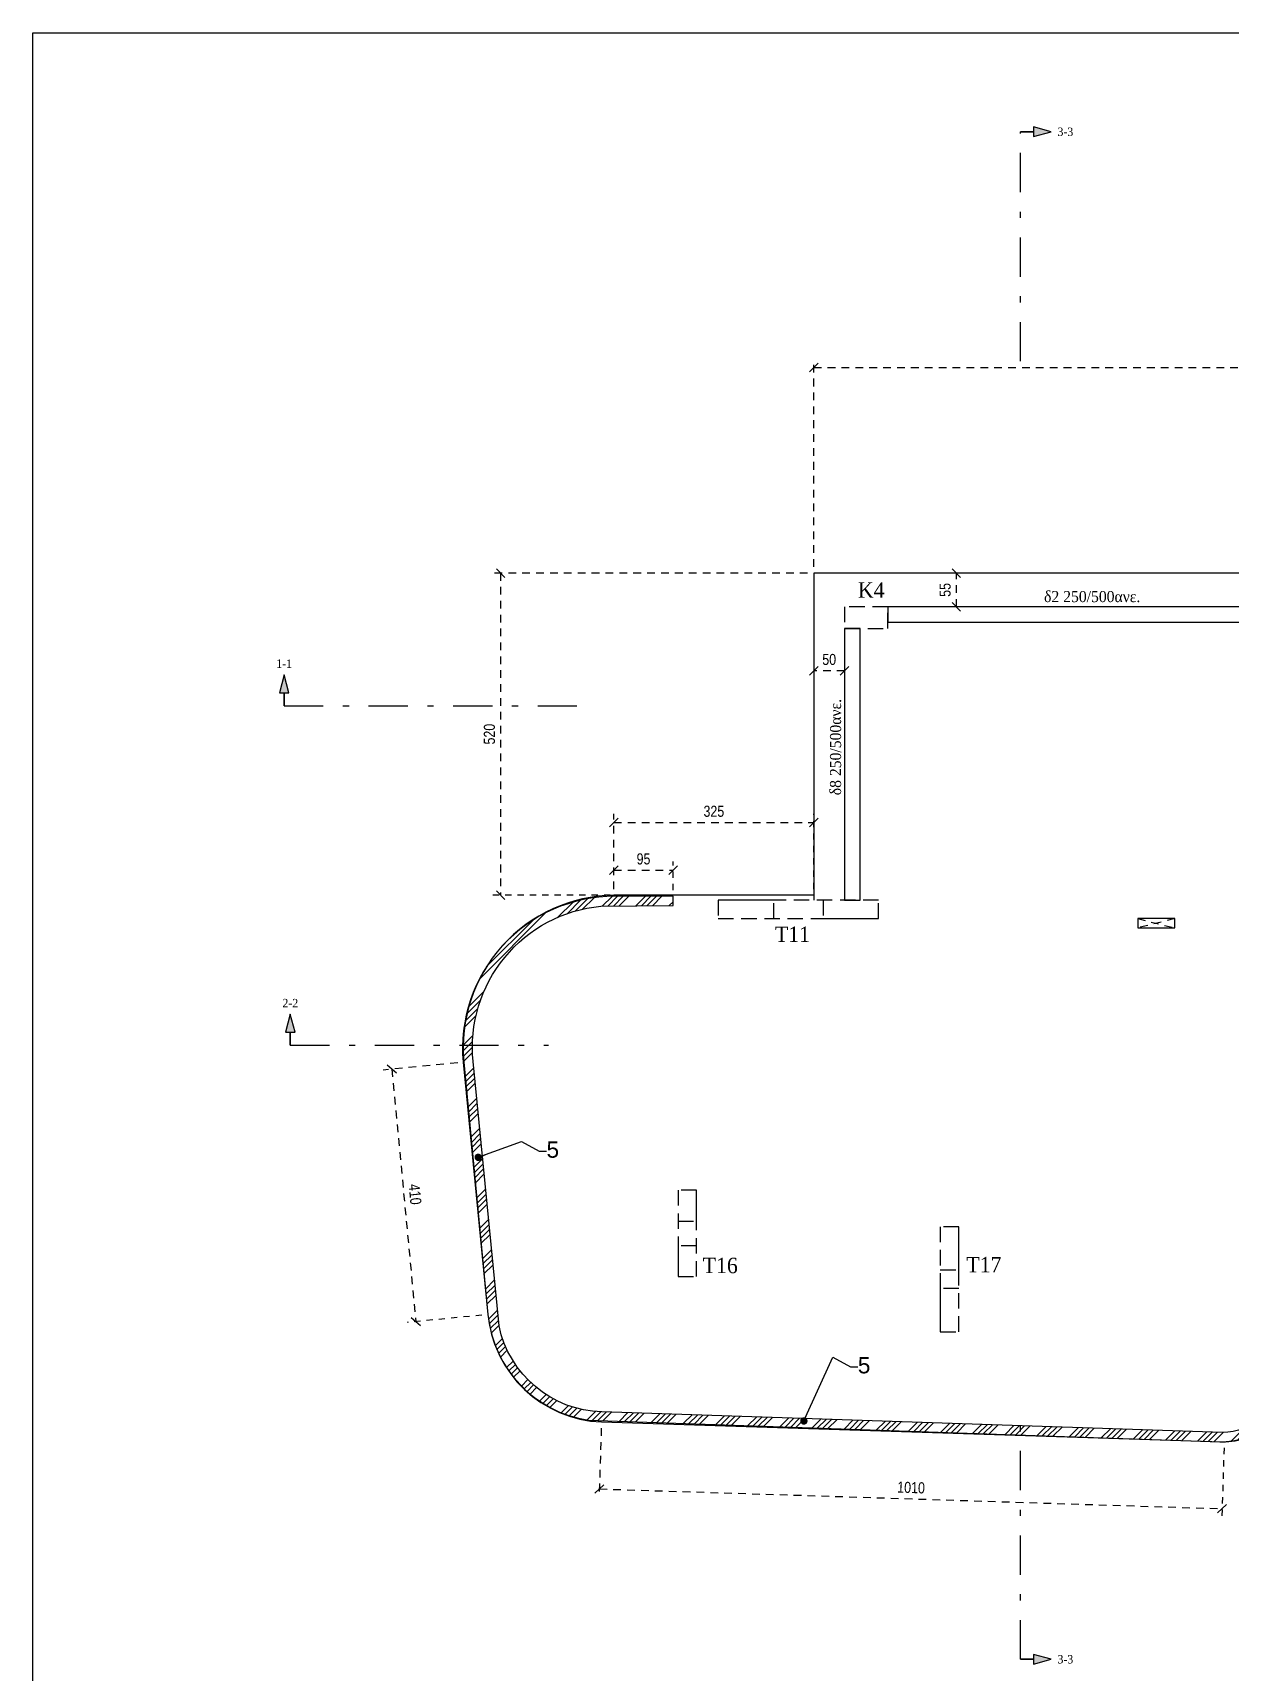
# Model space of a CAD drawing. Header units: millimetres. Extents: x -2171 to 1563, y -1758 to -1505.
# Drawn here: x -751.53 to -732.12, y -1616.81 to -1590.25 of the extents above; entities that cross this region are included whole.
import ezdxf
from ezdxf.enums import TextEntityAlignment as Align

# ---------------------------------------------------------------- set-up
doc = ezdxf.new("R2010")
doc.units = ezdxf.units.MM
doc.header["$PDMODE"] = 32
for name, pattern in [('DASHDOT', [25.399999999999995, 12.7, -6.349999999999999, 0, -6.349999999999999]), ('DASHED2', [0.375, 0.25, -0.125]), ('HIDDEN', [0.375, 0.25, -0.125]), ('HIDDEN2', [0.1875, 0.125, -0.0625])]:
    doc.linetypes.add(name, pattern=pattern)
doc.layers.get('Defpoints').update_dxf_attribs({"color": 6})
for name, color, linetype in [('-S-AKSONES', 50, 'DASHDOT'), ('-S_TEXT', 3, 'Continuous'), ('AM_5', 7, 'Continuous'), ('DIASTASEIS', 7, 'Continuous'), ('Geo_Beam', 7, 'Continuous'), ('Geo_Col', 7, 'Continuous'), ('Geo_Lines', 7, 'Continuous'), ('Geo_Lines_3', 7, 'Continuous'), ('Sect_Line_Symbol', 7, 'Continuous'), ('STITHAIO', 94, 'Continuous'), ('Text_Beam', 7, 'Continuous'), ('Text_Col_-1', 7, 'Continuous')]:
    doc.layers.add(name, color=color, linetype=linetype)
doc.styles.add('1-100', font='arial.ttf', dxfattribs={"width": 0.8})
doc.styles.add('ag', font='arial.ttf', dxfattribs={"height": 0.25})
doc.styles.add('S1TmsNwRmn1088_b_934_161', font='times.ttf', dxfattribs={"width": 0.93362935265248, "height": 0.10875})
doc.styles.add('S1TmsNwRmn11_b_934_161', font='times.ttf', dxfattribs={"width": 0.93362935265248, "height": 0.0010875})
doc.styles.add('S1TmsNwRmn1359_b_934_161', font='times.ttf', dxfattribs={"width": 0.93362935265248, "height": 0.1359375})
doc.dimstyles.new('CHRISTOFOROS', dxfattribs={"dimscale": 0.2, "dimtxt": 0.25, "dimasz": 0.6, "dimexe": 0, "dimexo": 0, "dimgap": 0, "dimtad": 0, "dimdec": 0, "dimlfac": 100, "dimzin": 0, "dimdsep": 46, "dimtxsty": 'ag', "dimblk": 'ARCHTICK', "dimcen": 0, "dimclrd": 256, "dimclre": 256, "dimclrt": 1, "dimaunit": 1, "dimadec": 0, "dimazin": 0, "dimtfac": 1, "dimtdec": 0, "dimtofl": 0, "dimtmove": 0, "dimatfit": 3, "dimfxl": 1, "dimtolj": 1, "dimtzin": 0, "dimlwd": -1, "dimlwe": -1, "dimarcsym": 0})
doc.dimstyles.new('Copy of 1-100', dxfattribs={"dimtxt": 0.18, "dimasz": 0.14, "dimexe": 0.14, "dimexo": 0.1, "dimgap": 0.09, "dimtad": 1, "dimdec": 0, "dimlfac": 100, "dimrnd": 5, "dimzin": 5, "dimdsep": 46, "dimtxsty": '1-100', "dimblk": 'OBLIQUE', "dimcen": 0.09, "dimclrd": 1, "dimclre": 1, "dimclrt": 2, "dimadec": 0, "dimazin": 0, "dimtfac": 1, "dimtdec": 0, "dimtix": 1, "dimtmove": 2, "dimatfit": 3, "dimfxl": 5, "dimfxlon": 1, "dimtolj": 1, "dimtzin": 5, "dimarcsym": 0})

# ---------------------------------------------------------------- blocks, each defined once
blk = doc.blocks.new('_Oblique')
at = {"color": 0, "linetype": 'ByBlock', "lineweight": -2}
blk.add_line((-0.5, -0.5), (0.5, 0.5), dxfattribs=at)
blk = doc.blocks.new('*D1173')
at = {"layer": 'Defpoints', "color": 0, "ltscale": 0.5, "transparency": 16777216}
for p in [(-738.868441789767, -1600.513241139537), (-738.868441789767, -1600.586639929825), (-738.3683953643394, -1600.513241614676)]:
    blk.add_point(p, dxfattribs=at)
at = {"layer": 'DIASTASEIS', "color": 1, "linetype": 'HIDDEN2', "lineweight": -2, "ltscale": 0.5, "transparency": 16777216}
blk.add_line((-738.868441789767, -1600.586639929825), (-738.868441789767, -1600.726639929825), dxfattribs=at)
at = {"layer": 'DIASTASEIS', "color": 1, "linetype": 'DASHED2', "lineweight": -2, "ltscale": 0.5, "transparency": 16777216}
blk.add_line((-738.3683953643394, -1600.586639929825), (-738.868441789767, -1600.586639929825), dxfattribs=at)
at = {"layer": 'DIASTASEIS', "color": 1, "linetype": 'HIDDEN', "lineweight": -2, "ltscale": 0.5, "transparency": 16777216}
blk.add_line((-738.3683953643394, -1600.586639929825), (-738.3683953643394, -1600.726639929825), dxfattribs=at)
at = {"layer": 'DIASTASEIS', "color": 1, "lineweight": -2, "ltscale": 0.5, "transparency": 16777216, "xscale": 0.14, "yscale": 0.14, "zscale": 0.14, "rotation": 180}
blk.add_blockref('_Oblique', (-738.868441789767, -1600.586639929825), dxfattribs=at)
at = {"layer": 'DIASTASEIS', "color": 1, "lineweight": -2, "ltscale": 0.5, "transparency": 16777216, "xscale": 0.14, "yscale": 0.14, "zscale": 0.14}
blk.add_blockref('_Oblique', (-738.3683953643394, -1600.586639929825), dxfattribs=at)
at = {"layer": 'DIASTASEIS', "color": 2, "ltscale": 0.5, "transparency": 16777216, "insert": (-738.6184185770531, -1600.404736792034), "char_height": 0.18, "attachment_point": 5, "style": '1-100'}
blk.add_mtext('\\A1;50', dxfattribs=at)
blk = doc.blocks.new('*D1174')
at = {"layer": 'Defpoints', "color": 0, "ltscale": 0.5, "transparency": 16777216}
for p in [(-736.5578137775178, -1599.003652264621), (-736.4423635414279, -1599.003652264621), (-736.4423635414279, -1599.550920947698)]:
    blk.add_point(p, dxfattribs=at)
at = {"layer": 'DIASTASEIS', "color": 1, "linetype": 'HIDDEN2', "lineweight": -2, "ltscale": 0.5, "transparency": 16777216}
blk.add_line((-736.542363541428, -1599.003652264621), (-736.6978137775178, -1599.003652264621), dxfattribs=at)
at = {"layer": 'DIASTASEIS', "color": 1, "linetype": 'DASHED2', "lineweight": -2, "ltscale": 0.5, "transparency": 16777216}
blk.add_line((-736.5578137775178, -1599.550920947698), (-736.5578137775178, -1599.003652264621), dxfattribs=at)
at = {"layer": 'DIASTASEIS', "color": 1, "linetype": 'HIDDEN', "lineweight": -2, "ltscale": 0.5, "transparency": 16777216}
blk.add_line((-736.542363541428, -1599.550920947698), (-736.6978137775178, -1599.550920947698), dxfattribs=at)
at = {"layer": 'DIASTASEIS', "color": 1, "lineweight": -2, "ltscale": 0.5, "transparency": 16777216, "xscale": 0.14, "yscale": 0.14, "zscale": 0.14}
for p, rotation in [((-736.5578137775178, -1599.003652264621), 90), ((-736.5578137775178, -1599.550920947698), 270)]:
    blk.add_blockref('_Oblique', p, dxfattribs=dict(at, rotation=rotation))
at = {"layer": 'DIASTASEIS', "color": 2, "ltscale": 0.5, "transparency": 16777216, "insert": (-736.7393485660584, -1599.277286606159), "char_height": 0.18, "attachment_point": 5, "rotation": 90, "style": '1-100'}
blk.add_mtext('\\A1;55', dxfattribs=at)
blk = doc.blocks.new('*D1179')
at = {"layer": 'Defpoints', "color": 0, "ltscale": 0.5, "transparency": 16777216}
for p in [(-722.0184760263261, -1595.671933116478), (-738.8684403553727, -1599.00365226462), (-722.0184760263261, -1599.00365226462)]:
    blk.add_point(p, dxfattribs=at)
at = {"layer": 'DIASTASEIS', "color": 1, "linetype": 'HIDDEN', "lineweight": -2, "ltscale": 0.5, "transparency": 16777216}
blk.add_line((-738.8684403553727, -1598.90365226462), (-738.8684403553727, -1595.531933116478), dxfattribs=at)
at = {"layer": 'DIASTASEIS', "color": 1, "linetype": 'DASHED2', "lineweight": -2, "ltscale": 0.5, "transparency": 16777216}
blk.add_line((-738.8684403553727, -1595.671933116478), (-722.0184760263261, -1595.671933116478), dxfattribs=at)
at = {"layer": 'DIASTASEIS', "color": 1, "linetype": 'HIDDEN2', "lineweight": -2, "ltscale": 0.5, "transparency": 16777216}
blk.add_line((-722.0184760263261, -1598.90365226462), (-722.0184760263261, -1595.531933116478), dxfattribs=at)
at = {"layer": 'DIASTASEIS', "color": 1, "lineweight": -2, "ltscale": 0.5, "transparency": 16777216, "xscale": 0.14, "yscale": 0.14, "zscale": 0.14, "rotation": 180}
blk.add_blockref('_Oblique', (-738.8684403553727, -1595.671933116478), dxfattribs=at)
at = {"layer": 'DIASTASEIS', "color": 1, "lineweight": -2, "ltscale": 0.5, "transparency": 16777216, "xscale": 0.14, "yscale": 0.14, "zscale": 0.14}
blk.add_blockref('_Oblique', (-722.0184760263261, -1595.671933116478), dxfattribs=at)
at = {"layer": 'DIASTASEIS', "color": 2, "ltscale": 0.5, "transparency": 16777216, "insert": (-730.4434581908495, -1595.490029978688), "char_height": 0.18, "attachment_point": 5, "style": '1-100'}
blk.add_mtext('\\A1;1685', dxfattribs=at)
blk = doc.blocks.new('*D1181')
at = {"layer": 'Defpoints', "color": 0, "ltscale": 0.5, "transparency": 16777216}
for p in [(-738.8684403553729, -1599.003652264621), (-743.9433474271216, -1604.223653240037), (-738.8684453817941, -1604.223653240037)]:
    blk.add_point(p, dxfattribs=at)
at = {"layer": 'DIASTASEIS', "color": 1, "linetype": 'HIDDEN', "lineweight": -2, "ltscale": 0.5, "transparency": 16777216}
blk.add_line((-738.9684403553729, -1599.003652264621), (-744.0833474271215, -1599.003652264621), dxfattribs=at)
at = {"layer": 'DIASTASEIS', "color": 1, "linetype": 'DASHED2', "lineweight": -2, "ltscale": 0.5, "transparency": 16777216}
blk.add_line((-743.9433474271216, -1599.003652264621), (-743.9433474271216, -1604.223653240037), dxfattribs=at)
at = {"layer": 'DIASTASEIS', "color": 1, "linetype": 'HIDDEN2', "lineweight": -2, "ltscale": 0.5, "transparency": 16777216}
blk.add_line((-738.9684453817941, -1604.223653240037), (-744.0833474271215, -1604.223653240037), dxfattribs=at)
at = {"layer": 'DIASTASEIS', "color": 1, "lineweight": -2, "ltscale": 0.5, "transparency": 16777216, "xscale": 0.14, "yscale": 0.14, "zscale": 0.14}
for p, rotation in [((-743.9433474271216, -1599.003652264621), 90), ((-743.9433474271216, -1604.223653240037), 270)]:
    blk.add_blockref('_Oblique', p, dxfattribs=dict(at, rotation=rotation))
at = {"layer": 'DIASTASEIS', "color": 2, "ltscale": 0.5, "transparency": 16777216, "insert": (-744.1252505649118, -1601.613652752328), "char_height": 0.18, "attachment_point": 5, "rotation": 90, "style": '1-100'}
blk.add_mtext('\\A1;520', dxfattribs=at)
blk = doc.blocks.new('*D1172')
at = {"layer": 'Defpoints', "color": 0, "ltscale": 0.5, "transparency": 16777216}
for p in [(-738.8684453817939, -1603.046867626544), (-742.1074599680655, -1604.224024870575), (-738.8684453817939, -1604.223653240036)]:
    blk.add_point(p, dxfattribs=at)
at = {"layer": 'DIASTASEIS', "color": 1, "linetype": 'HIDDEN', "lineweight": -2, "ltscale": 0.5, "transparency": 16777216}
blk.add_line((-742.1074599680655, -1604.124024870575), (-742.1074599680655, -1602.906867626544), dxfattribs=at)
at = {"layer": 'DIASTASEIS', "color": 1, "linetype": 'DASHED2', "lineweight": -2, "ltscale": 0.5, "transparency": 16777216}
blk.add_line((-742.1074599680655, -1603.046867626544), (-738.8684453817939, -1603.046867626544), dxfattribs=at)
at = {"layer": 'DIASTASEIS', "color": 1, "linetype": 'HIDDEN2', "lineweight": -2, "ltscale": 0.5, "transparency": 16777216}
blk.add_line((-738.8684453817939, -1604.123653240036), (-738.8684453817939, -1602.906867626544), dxfattribs=at)
at = {"layer": 'DIASTASEIS', "color": 1, "lineweight": -2, "ltscale": 0.5, "transparency": 16777216, "xscale": 0.14, "yscale": 0.14, "zscale": 0.14, "rotation": 180}
blk.add_blockref('_Oblique', (-742.1074599680655, -1603.046867626544), dxfattribs=at)
at = {"layer": 'DIASTASEIS', "color": 1, "lineweight": -2, "ltscale": 0.5, "transparency": 16777216, "xscale": 0.14, "yscale": 0.14, "zscale": 0.14}
blk.add_blockref('_Oblique', (-738.8684453817939, -1603.046867626544), dxfattribs=at)
at = {"layer": 'DIASTASEIS', "color": 2, "ltscale": 0.5, "transparency": 16777216, "insert": (-740.4879526749297, -1602.864903097213), "char_height": 0.18, "attachment_point": 5, "style": '1-100'}
blk.add_mtext('\\A1;325', dxfattribs=at)
blk = doc.blocks.new('*D1182')
at = {"layer": 'Defpoints', "color": 0, "ltscale": 0.5, "transparency": 16777216}
for p in [(-744.5398942922031, -1606.931018033709), (-744.1488797246286, -1611.020067829117), (-745.3171511921925, -1611.131783554176)]:
    blk.add_point(p, dxfattribs=at)
at = {"layer": 'DIASTASEIS', "color": 1, "linetype": 'HIDDEN', "lineweight": -2, "ltscale": 0.5, "transparency": 16777216}
blk.add_line((-744.6394401989318, -1606.940537091099), (-745.847530029187, -1607.056060439115), dxfattribs=at)
at = {"layer": 'DIASTASEIS', "color": 1, "linetype": 'DASHED2', "lineweight": -2, "ltscale": 0.5, "transparency": 16777216}
blk.add_line((-745.7081657597671, -1607.042733758769), (-745.3171511921925, -1611.131783554176), dxfattribs=at)
at = {"layer": 'DIASTASEIS', "color": 1, "linetype": 'HIDDEN2', "lineweight": -2, "ltscale": 0.5, "transparency": 16777216}
blk.add_line((-744.2484256313571, -1611.029586886507), (-745.4565154616124, -1611.145110234523), dxfattribs=at)
at = {"layer": 'DIASTASEIS', "color": 1, "lineweight": -2, "ltscale": 0.5, "transparency": 16777216, "xscale": 0.14, "yscale": 0.14, "zscale": 0.14}
for p, rotation in [((-745.7081657597671, -1607.042733758769), 95.46228860125915), ((-745.3171511921925, -1611.131783554176), 275.4622886012592)]:
    blk.add_blockref('_Oblique', p, dxfattribs=dict(at, rotation=rotation))
at = {"layer": 'DIASTASEIS', "color": 2, "ltscale": 0.5, "transparency": 16777216, "insert": (-745.3315813480992, -1609.069943192392), "char_height": 0.18, "attachment_point": 5, "rotation": 275.46228860125916, "style": '1-100'}
blk.add_mtext('\\A1;410', dxfattribs=at)
blk = doc.blocks.new('*D1183')
at = {"layer": 'Defpoints', "color": 0, "ltscale": 0.5, "transparency": 16777216}
for p in [(-742.3088671706302, -1612.759143650413), (-732.2159373288346, -1613.079788530822), (-732.2503892526496, -1614.164230763407)]:
    blk.add_point(p, dxfattribs=at)
at = {"layer": 'DIASTASEIS', "color": 1, "linetype": 'HIDDEN', "lineweight": -2, "ltscale": 0.5, "transparency": 16777216}
blk.add_line((-742.3120424943138, -1612.859093224296), (-742.3477645476022, -1613.983515286435), dxfattribs=at)
at = {"layer": 'DIASTASEIS', "color": 1, "linetype": 'HIDDEN2', "lineweight": -2, "ltscale": 0.5, "transparency": 16777216}
blk.add_line((-732.2191126525183, -1613.179738104706), (-732.2548347058067, -1614.304160166844), dxfattribs=at)
at = {"layer": 'DIASTASEIS', "color": 1, "linetype": 'DASHED2', "lineweight": -2, "ltscale": 0.5, "transparency": 16777216}
blk.add_line((-742.343319094445, -1613.843585882997), (-732.2503892526496, -1614.164230763407), dxfattribs=at)
at = {"layer": 'DIASTASEIS', "color": 1, "lineweight": -2, "ltscale": 0.5, "transparency": 16777216, "xscale": 0.14, "yscale": 0.14, "zscale": 0.14}
for p, rotation in [((-742.343319094445, -1613.843585882997), 178.1803676764201), ((-732.2503892526496, -1614.164230763407), 358.1803676764201)]:
    blk.add_blockref('_Oblique', p, dxfattribs=dict(at, rotation=rotation))
at = {"layer": 'DIASTASEIS', "color": 2, "ltscale": 0.5, "transparency": 16777216, "insert": (-737.2910781601316, -1613.822096912101), "char_height": 0.18, "attachment_point": 5, "rotation": 358.18036767642013, "style": '1-100'}
blk.add_mtext('\\A1;1010', dxfattribs=at)
blk = doc.blocks.new('_ArchTick')
at = {"color": 0, "linetype": 'ByBlock', "const_width": 0.150000081}
blk.add_lwpolyline([(-0.5000002699998732, -0.5000002699998732), (0.5000002699998732, 0.5000002699998732)], dxfattribs=at)
blk = doc.blocks.new('*D1198')
at = {"layer": 'AM_5', "color": 1, "linetype": 'HIDDEN', "lineweight": -2, "ltscale": 0.5, "transparency": 16777216}
blk.add_line((-742.1074599680655, -1604.124024870575), (-742.1074599680655, -1603.678443900614), dxfattribs=at)
at = {"layer": 'AM_5', "color": 1, "linetype": 'DASHED2', "lineweight": -2, "ltscale": 0.5, "transparency": 16777216}
blk.add_line((-742.1074599680655, -1603.818443900614), (-741.1483958848918, -1603.818443900614), dxfattribs=at)
at = {"layer": 'AM_5', "color": 1, "linetype": 'HIDDEN2', "lineweight": -2, "ltscale": 0.5, "transparency": 16777216}
blk.add_line((-741.1483958848918, -1604.141652098757), (-741.1483958848918, -1603.678443900614), dxfattribs=at)
at = {"layer": 'Defpoints', "color": 0, "ltscale": 0.5, "transparency": 16777216}
for p in [(-741.1483958848918, -1603.818443900614), (-742.1074599680655, -1604.224024870575), (-741.1483958848918, -1604.241652098756)]:
    blk.add_point(p, dxfattribs=at)
at = {"layer": 'AM_5', "color": 1, "lineweight": -2, "ltscale": 0.5, "transparency": 16777216, "xscale": 0.14, "yscale": 0.14, "zscale": 0.14, "rotation": 180}
blk.add_blockref('_Oblique', (-742.1074599680655, -1603.818443900614), dxfattribs=at)
at = {"layer": 'AM_5', "color": 1, "lineweight": -2, "ltscale": 0.5, "transparency": 16777216, "xscale": 0.14, "yscale": 0.14, "zscale": 0.14}
blk.add_blockref('_Oblique', (-741.1483958848918, -1603.818443900614), dxfattribs=at)
at = {"layer": 'AM_5', "color": 2, "ltscale": 0.5, "transparency": 16777216, "insert": (-741.6279279264787, -1603.636540762824), "char_height": 0.18, "attachment_point": 5, "style": '1-100'}
blk.add_mtext('\\A1;95', dxfattribs=at)

msp = doc.modelspace()

# ---------------------------------------------------------------- hatches: boundary and pattern name
at = {"layer": 'Geo_Lines_3', "linetype": 'Continuous', "ltscale": 0.5, "transparency": 33554572}
h = msp.add_hatch(dxfattribs=at)
h.set_pattern_fill('ANSI34', color=9, scale=0.02)
h.set_pattern_definition([(45, (0, 0), (-0.2694076836320746, 0.2694076836320746), []), (45, (0.0898026, 0), (-0.2694076836320746, 0.2694076836320746), []), (45, (0.1796052, 0), (-0.2694076836320746, 0.2694076836320746), []), (45, (0.269408, 0), (-0.2694076836320746, 0.2694076836320746), [])])
edge = h.paths.add_edge_path()
edge.add_line((-741.1483958848918, -1604.241652098756), (-742.0943856658013, -1604.241652098756))
edge.add_arc((-742.0943856658013, -1606.708330398304), 2.466678299547993, 90, 185.1796202903804)
edge.add_line((-744.5509914645666, -1606.931018033647), (-744.1488513438695, -1611.019895651297))
edge.add_arc((-742.241499526728, -1610.832308063288), 1.916554214606977, 185.6169621296675, 261.587268554534)
edge.add_line((-742.5218968644634, -1612.728239863359), (-732.2875137557477, -1613.078528987846))
edge.add_arc((-732.2517472179915, -1612.033539508354), 1.045601385553302, 268.0397199727496, 359.5608390049144)
edge.add_line((-731.2061765464315, -1612.041553760935), (-731.2064009056255, -1611.383822083315))
edge.add_line((-731.2064009056255, -1611.383822083315), (-731.3564009044585, -1611.383873249892))
edge.add_line((-731.3564009044585, -1611.383873249892), (-731.3561765464316, -1612.041553760935))
edge.add_arc((-732.2437171193329, -1612.041856532339), 0.8875406245442325, -90.08669667537981, 0.019545611167416155, ccw=False)
edge.add_line((-732.245060094203, -1612.929396140827), (-742.3059439390798, -1612.597056591934))
edge.add_arc((-742.2478498403673, -1610.838379416244), 1.759636420570355, 191.8128244698735, 268.108045728618, ccw=False)
edge.add_line((-743.9702199629776, -1611.198603642717), (-744.3905305947833, -1606.916739447277))
edge.add_arc((-742.1017026104236, -1606.692066572966), 2.299828568054376, 95.47148598344688, 185.6062314747574, ccw=False)
edge.add_line((-742.3209921115151, -1604.402716543558), (-741.1483959766558, -1604.391652098756))
edge.add_line((-741.1483959766558, -1604.391652098756), (-741.1483958848918, -1604.241652098756))
at = {"layer": 'Sect_Line_Symbol'}
for points in [[(-735.5184759693904, -1591.853652250464), (-735.3082537172772, -1591.853652250464), (-735.3082537172772, -1591.931297963995), (-735.0184759693904, -1591.853652250464), (-735.3082537172772, -1591.776006536934), (-735.3082537172772, -1591.853652250464)], [(-747.45279797291, -1601.153652250464), (-747.45279797291, -1600.943429998351), (-747.3751522593793, -1600.943429998351), (-747.45279797291, -1600.653652250464), (-747.5304436864409, -1600.943429998351), (-747.45279797291, -1600.943429998351)], [(-747.3527979729101, -1606.653652250464), (-747.3527979729101, -1606.443429998351), (-747.2751522593794, -1606.443429998351), (-747.3527979729101, -1606.153652250464), (-747.4304436864408, -1606.443429998351), (-747.3527979729101, -1606.443429998351)], [(-735.5184759693904, -1616.603652250464), (-735.3082537172772, -1616.603652250464), (-735.3082537172772, -1616.681297963995), (-735.0184759693904, -1616.603652250464), (-735.3082537172772, -1616.526006536934), (-735.3082537172772, -1616.603652250464)]]:
    msp.add_hatch(color=2, dxfattribs=at).paths.add_polyline_path(points)

# ---------------------------------------------------------------- linework, layer by layer
at = {"layer": '-S_TEXT', "ltscale": 5}
msp.add_lwpolyline([(-751.5265720107874, -1590.24971776917), (-693.3790795826187, -1590.24971776917), (-693.3790795826187, -1630.294414193922), (-751.5265720107874, -1630.294414193922)], close=True, dxfattribs=at)
at = {"color": 2, "linetype": 'HIDDEN', "ltscale": 0.5}
for p, q in [((-733.6183765627459, -1604.603652315228), (-733.0183765103541, -1604.753444719661)), ((-733.0183765103611, -1604.603652315228), (-733.6183765627383, -1604.753444719663))]:
    msp.add_line(p, q, dxfattribs=at)
at = {"layer": 'Geo_Beam', "color": 94}
for points in [[(-737.6683865589403, -1599.800920947697), (-731.6184759552349, -1599.800920947697), (-731.6184759552349, -1599.550920947697), (-737.6683865589403, -1599.550920947697)], [(-738.1184498718559, -1604.30365226462), (-738.1184498718559, -1599.900920947697), (-738.3683865589403, -1599.900920947697), (-738.368449871856, -1604.30365226462)]]:
    msp.add_lwpolyline(points, close=True, dxfattribs=at)
at = {"layer": 'Geo_Col', "color": 94, "linetype": 'HIDDEN'}
for points in [[(-737.6683865589403, -1599.550920947697), (-738.3683865589403, -1599.550920947697), (-738.3683865589403, -1599.900920947697), (-737.6683865589403, -1599.900920947697)], [(-740.4184402274514, -1604.60365226462), (-737.8184402274514, -1604.60365226462), (-737.8184402274514, -1604.30365226462), (-740.4184402274514, -1604.30365226462)], [(-740.4184402274514, -1604.60365226462), (-739.5184402274515, -1604.60365226462), (-739.5184402274515, -1604.30365226462), (-740.4184402274514, -1604.30365226462)], [(-737.8184402274514, -1604.30365226462), (-738.7184402274513, -1604.30365226462), (-738.7184402274513, -1604.60365226462), (-737.8184402274514, -1604.60365226462)], [(-740.7685239573226, -1610.403652296375), (-740.7685239573226, -1609.003652296375), (-741.0685239573227, -1609.003652296375), (-741.0685239573227, -1610.403652296375)], [(-741.0685239573227, -1609.003652296375), (-741.0685239573227, -1609.503652296375), (-740.7685239573226, -1609.503652296375), (-740.7685239573226, -1609.003652296375)], [(-736.5185627713674, -1611.296582139477), (-736.5185627713674, -1609.596582139477), (-736.8185627713674, -1609.596582139477), (-736.8185627713674, -1611.296582139477)], [(-736.8185627713674, -1609.596582139477), (-736.8185627713674, -1610.296582139477), (-736.5185627713674, -1610.296582139477), (-736.5185627713674, -1609.596582139477)], [(-740.7685239573226, -1610.403652296375), (-740.7685239573226, -1609.903652296375), (-741.0685239573227, -1609.903652296375), (-741.0685239573227, -1610.403652296375)], [(-736.5185627713674, -1611.296582139477), (-736.5185627713674, -1610.596582139477), (-736.8185627713674, -1610.596582139477), (-736.8185627713674, -1611.296582139477)]]:
    msp.add_lwpolyline(points, close=True, dxfattribs=at)
at = {"layer": 'Geo_Lines', "color": 94}
msp.add_lwpolyline([(-710.0100048244034, -1597.218253356957), (-722.0184760263261, -1597.218253359633), (-722.0184760263261, -1599.00365226462), (-738.8684403553727, -1599.00365226462), (-738.8684453913745, -1604.303654150644)], dxfattribs=at)
msp.add_lwpolyline([(-738.8684453817939, -1604.223653240036), (-741.1484418602854, -1604.223651683094), (-741.148441869866, -1604.223278495613), (-742.1074599680655, -1604.224024870575, 0.4386140004702196), (-744.5398942922093, -1606.931018033646), (-744.1488797246286, -1611.020067829117, 0.3754085289092032), (-742.30886717063, -1612.759143650413), (-732.2480804054208, -1613.079277264848, 0.4377610065449681), (-731.2064306721599, -1612.020717071895), (-731.2064186073716, -1611.383913737543), (-730.5184396022446, -1611.383743438027), (-730.5184393854788, -1612.188392288635, 0.4142250604189104), (-729.0529359055834, -1613.653842537384), (-724.6778686772083, -1613.653667274391, 0.4141668554744734), (-722.7182113093845, -1611.694165401104, 5.97052316285e-05), (-722.7182113093845, -1607.767399428505, -0.1156840912299578), (-722.6032118615632, -1607.141027306948, -0.2583824233147089), (-722.3434639558209, -1606.972121936895), (-721.7984904496077, -1606.97213223085), (-721.7985065490172, -1607.824452962003), (-722.2140045436067, -1611.884522754066, 0.4312626657681575), (-720.8214843619264, -1613.496959568166), (-711.050529584812, -1613.990219313433, 0.384868831634654)], format="xyb", dxfattribs=at)
msp.add_lwpolyline([(-733.6183765627388, -1604.753444719661), (-733.0183765103541, -1604.753444719661), (-733.0183765103611, -1604.603652315228), (-733.6183765627459, -1604.603652315228)], close=True, dxfattribs=at)
at = {"layer": 'Sect_Line_Symbol', "color": 2}
for points in [[(-735.5184759693904, -1591.853652250464), (-735.3082537172772, -1591.853652250464), (-735.3082537172772, -1591.931297963995), (-735.0184759693904, -1591.853652250464), (-735.3082537172772, -1591.776006536934), (-735.3082537172772, -1591.853652250464)], [(-747.45279797291, -1601.153652250464), (-747.45279797291, -1600.943429998351), (-747.3751522593793, -1600.943429998351), (-747.45279797291, -1600.653652250464), (-747.5304436864409, -1600.943429998351), (-747.45279797291, -1600.943429998351)], [(-747.3527979729101, -1606.653652250464), (-747.3527979729101, -1606.443429998351), (-747.2751522593794, -1606.443429998351), (-747.3527979729101, -1606.153652250464), (-747.4304436864408, -1606.443429998351), (-747.3527979729101, -1606.443429998351)], [(-735.5184759693904, -1616.603652250464), (-735.3082537172772, -1616.603652250464), (-735.3082537172772, -1616.681297963995), (-735.0184759693904, -1616.603652250464), (-735.3082537172772, -1616.526006536934), (-735.3082537172772, -1616.603652250464)]]:
    msp.add_lwpolyline(points, close=True, dxfattribs=at)
at = {"layer": 'Sect_Line_Symbol', "color": 2, "linetype": 'DASHDOT', "ltscale": 0.05}
for points in [[(-735.5184759693904, -1595.572278412253), (-735.5184759693904, -1591.853652250464)], [(-747.45279797291, -1601.153652250464), (-742.4058720036596, -1601.153652250464)], [(-747.3527979729101, -1606.653652250464), (-743.1675975015386, -1606.653652250464)], [(-735.5184759693904, -1616.603652250464), (-735.5184759693904, -1612.573275470339)]]:
    msp.add_lwpolyline(points, dxfattribs=at)
at = {"layer": 'STITHAIO', "ltscale": 0.5}
msp.add_lwpolyline([(-741.1483958848918, -1604.241652098756), (-742.0943856658013, -1604.241652098756, 0.440946334759135), (-744.5509914645666, -1606.931018033647), (-744.1488513438695, -1611.019895651297, 0.3441826959463277), (-742.5218968644634, -1612.728239863359), (-732.2875137557477, -1613.078528987846, 0.4220109995084501), (-731.2061765464315, -1612.041553760935), (-731.2064009056255, -1611.383822083315), (-731.3564009044585, -1611.383873249892), (-731.3561765464316, -1612.041553760935, -0.414756772083006), (-732.245060094203, -1612.929396140827), (-742.3059439390798, -1612.597056591934, -0.3457691237060003), (-743.9702199629776, -1611.198603642717), (-744.3905305947833, -1606.916739447277, -0.4149025425936014), (-742.3209921115151, -1604.402716543558), (-741.1483959766558, -1604.391652098756)], format="xyb", close=True, dxfattribs=at)

# ---------------------------------------------------------------- texts
at = {"layer": '-S-AKSONES', "color": 3, "linetype": 'Continuous', "char_height": 0.2625, "width": 0.4160931041748498, "attachment_point": 1, "style": 'ag'}
for insert in [(-743.2003565249961, -1608.214414843643), (-738.1548171129793, -1611.708875630254)]:
    msp.add_mtext('5', dxfattribs=dict(at, insert=insert))
at = {"layer": 'Sect_Line_Symbol', "color": 2, "style": 'S1TmsNwRmn1359_b_934_161', "width": 0.93362935265248}
for p in [(-734.9184759693906, -1591.853652250464), (-734.9184759693906, -1616.603652250464)]:
    msp.add_text('3-3', height=0.1359375, dxfattribs=at).set_placement(p, align=Align.MIDDLE_LEFT)
for s, p in [('1-1', (-747.45279797291, -1600.403652250464)), ('2-2', (-747.3527979729101, -1605.903652250464))]:
    msp.add_text(s, height=0.1359375, dxfattribs=at).set_placement(p, align=Align.TOP_CENTER)
at = {"layer": 'Text_Beam', "color": 3, "style": 'S1TmsNwRmn1088_b_934_161', "width": 0.93362935265248}
msp.add_text(' δ2 250/500ανε.', height=0.18, dxfattribs=at).set_placement((-735.199474720795, -1599.474669699386))
msp.add_text(' δ8 250/500ανε.', height=0.18, rotation=89.99999999999999, dxfattribs=at).set_placement((-738.4257115688785, -1602.667524029091))
at = {"layer": 'Text_Col_-1', "color": 200, "style": 'S1TmsNwRmn11_b_934_161', "width": 0.93362935265248}
for s, p in [('K4', (-738.1518200567033, -1599.402966845321)), ('T11', (-739.4975315004658, -1604.981097335176)), ('T16', (-740.6678009108682, -1610.347485957819)), ('T17', (-736.3946287989742, -1610.334913512003))]:
    msp.add_text(s, height=0.25, dxfattribs=at).set_placement(p)

# ---------------------------------------------------------------- dimensions: what is measured, and where the dimension line sits
at = {"layer": 'AM_5', "ltscale": 0.5}
dim = msp.add_linear_dim(base=(-741.1483958848918, -1603.818443900614), p1=(-742.1074599680655, -1604.224024870575), p2=(-741.1483958848918, -1604.241652098756), dimstyle='Copy of 1-100', dxfattribs=at)
dim.commit()
dim.dimension.update_dxf_attribs({"geometry": '*D1198', "text_midpoint": (-741.6279279264787, -1603.636540762824)})
at = {"layer": 'DIASTASEIS', "ltscale": 0.5}
for base, p1, p2, picture, middle in [((-722.0184760263261, -1595.671933116478), (-738.8684403553727, -1599.00365226462), (-722.0184760263261, -1599.00365226462), '*D1179', (-730.4434581908495, -1595.490029978688)), ((-738.8684453817939, -1603.046867626544), (-742.1074599680655, -1604.224024870575), (-738.8684453817939, -1604.223653240036), '*D1172', (-740.4879526749297, -1602.864903097213))]:
    dim = msp.add_linear_dim(base=base, p1=p1, p2=p2, dimstyle='Copy of 1-100', dxfattribs=at)
    dim.commit()
    dim.dimension.update_dxf_attribs({"geometry": picture, "text_midpoint": middle})
dim = msp.add_linear_dim(base=(-743.9433474271216, -1604.223653240037), p1=(-738.8684403553727, -1599.00365226462), p2=(-738.8684453817939, -1604.223653240036), angle=90, dimstyle='Copy of 1-100', dxfattribs=at)
dim.commit()
dim.dimension.update_dxf_attribs({"geometry": '*D1181', "text_midpoint": (-744.1252505649118, -1601.613652752328)})
at = {"layer": 'DIASTASEIS', "color": 94, "ltscale": 0.5}
dim = msp.add_linear_dim(base=(-736.5578137775178, -1599.003652264621), p1=(-736.4423635414278, -1599.550920947697), p2=(-736.4423635414278, -1599.00365226462), angle=90, dimstyle='Copy of 1-100', dxfattribs=at)
dim.commit()
dim.dimension.update_dxf_attribs({"geometry": '*D1174', "text_midpoint": (-736.7393485660584, -1599.277286606159)})
dim = msp.add_linear_dim(base=(-738.868441789767, -1600.586639929825), p1=(-738.3683953643394, -1600.513241614676), p2=(-738.868441789767, -1600.513241139537), dimstyle='Copy of 1-100', dxfattribs=at)
dim.commit()
dim.dimension.update_dxf_attribs({"geometry": '*D1173', "text_midpoint": (-738.6184185770531, -1600.404736792034)})
at = {"layer": 'DIASTASEIS', "ltscale": 0.5}
for p1, p2, distance, picture, middle in [((-744.5398942922031, -1606.931018033709), (-744.1488797246286, -1611.020067829117), -1.1736007094192085, '*D1182', (-745.3315813480992, -1609.069943192392)), ((-742.30886717063, -1612.759143650413), (-732.2159373288346, -1613.079788530822), -1.084989350578314, '*D1183', (-737.2910781601316, -1613.822096912101))]:
    dim = msp.add_aligned_dim(p1=p1, p2=p2, distance=distance, dimstyle='Copy of 1-100', dxfattribs=at)
    dim.commit()
    dim.dimension.update_dxf_attribs({"geometry": picture, "text_midpoint": middle})

# ---------------------------------------------------------------- leaders
at = {"layer": '-S-AKSONES', "color": 1, "linetype": 'Continuous', "annotation_type": 0, "has_hookline": 1, "hookline_direction": 0, "text_width": 0.1740450204638472}
for points in [[(-744.3072254565249, -1608.470695663386), (-743.6044484713111, -1608.211902656993), (-743.3203565249961, -1608.370107569085), (-743.2003565249961, -1608.370107569085)], [(-739.0288836466311, -1612.742778150568), (-738.5589090592944, -1611.706363443605), (-738.2748171129793, -1611.864568355696), (-738.1548171129793, -1611.864568355696)]]:
    msp.add_leader(points, dimstyle='CHRISTOFOROS', override={"dimgap": 0, "dimtad": 0, "dimclrd": 1, "dimldrblk": 'Dot', "dimfxl": 0.1, "dimfxlon": 1, "dimarcsym": 1}, dxfattribs=at)

doc.saveas('drawing.dxf')
